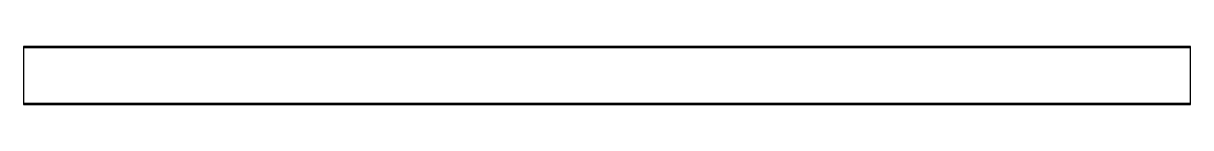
# Model space of a CAD drawing. Header units: metres. Extents: x -4000 to 4000, y 4310 to 4710.
import ezdxf

# ---------------------------------------------------------------- set-up
doc = ezdxf.new("R2010")
doc.units = ezdxf.units.M

msp = doc.modelspace()

# ---------------------------------------------------------------- linework, layer by layer
at = {"layer": 'PARAMETRIX'}
for p, q in [((4000, 4710), (-4000, 4710)), ((-4000, 4710), (-4000, 4310)), ((4000, 4700), (-4000, 4700)), ((-4000, 4700), (-4000, 4320)), ((4000, 4310), (4000, 4710)), ((4000, 4320), (4000, 4700)), ((-4000, 4320), (4000, 4320)), ((-4000, 4310), (4000, 4310))]:
    msp.add_line(p, q, dxfattribs=at)

doc.saveas('drawing.dxf')
